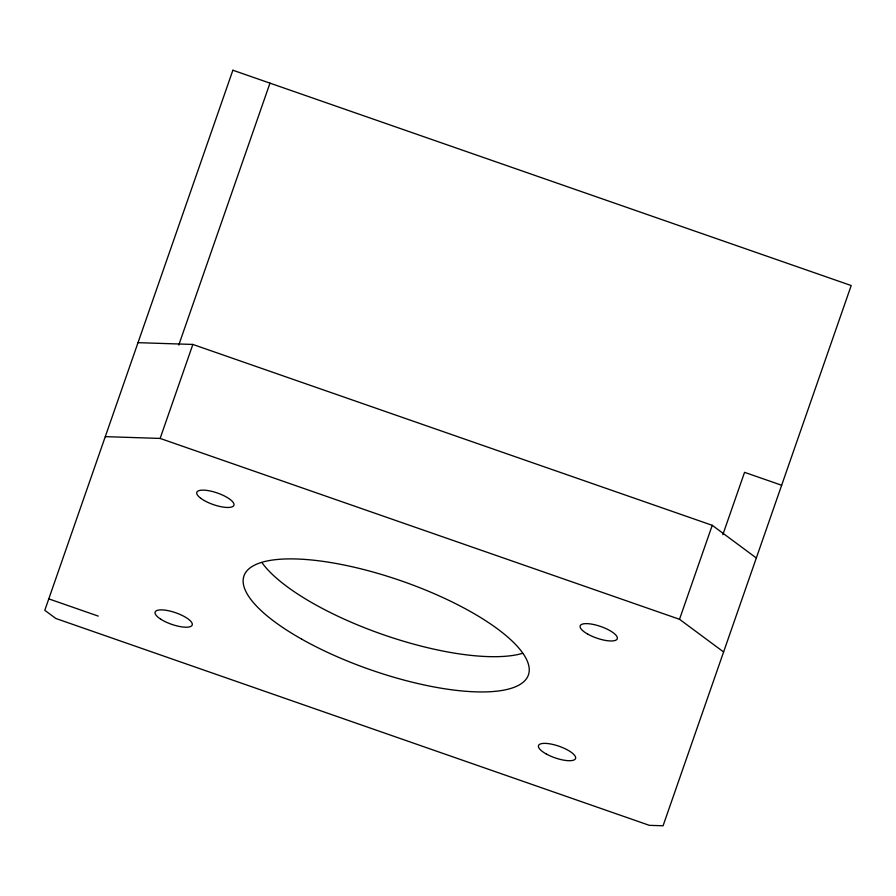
<?xml version="1.0" encoding="UTF-8"?>
<svg xmlns="http://www.w3.org/2000/svg" width="896" height="896" viewBox="0 0 896 896"><rect width="100%" height="100%" fill="white"/><g stroke="black" fill="none" stroke-linecap="round" stroke-linejoin="round"><path stroke-width="1.34" d="M178.774 345.05L269.976 83.138M105.28 436.643L160.126 438.424L192.853 344.445L712.242 525.314L756.325 557.984M723.598 651.963L679.515 619.293L712.242 525.314M722.848 534.677L744.554 472.338L781.648 485.251M138.006 342.664L192.853 344.445M160.126 438.424L679.515 619.293M48.787 598.875L98.246 616.101M522.614 653.33A150.595 47.04 19.2 0 1 382.995 634.592A150.595 47.04 19.2 0 1 261.934 562.554M232.882 70.224L44.8 610.31L55.821 618.475L649.354 825.339L663.074 825.776L851.2 285.544L232.882 70.224M301.683 639.128A150.595 47.04 19.2 0 0 528.405 674.946A150.595 47.04 19.2 0 0 328.485 562.184A150.595 47.04 19.2 0 0 301.683 639.128M160.821 619.237A19.645 6.138 19.2 0 0 191.811 625.677A19.645 6.138 19.2 0 0 168.358 610.702A19.645 6.138 19.2 0 0 160.821 619.237M546 753.827A19.645 6.138 19.2 0 0 575.568 758.498A19.645 6.138 19.2 0 0 549.494 743.792A19.645 6.138 19.2 0 0 546 753.827M587.698 634.088A19.645 6.138 19.2 0 0 617.266 638.758A19.645 6.138 19.2 0 0 591.192 624.053A19.645 6.138 19.2 0 0 587.698 634.088M200.816 498.333A19.645 6.138 19.2 0 0 232.758 506.542A19.645 6.138 19.2 0 0 212.509 491.534A19.645 6.138 19.2 0 0 200.816 498.333"/></g></svg>
